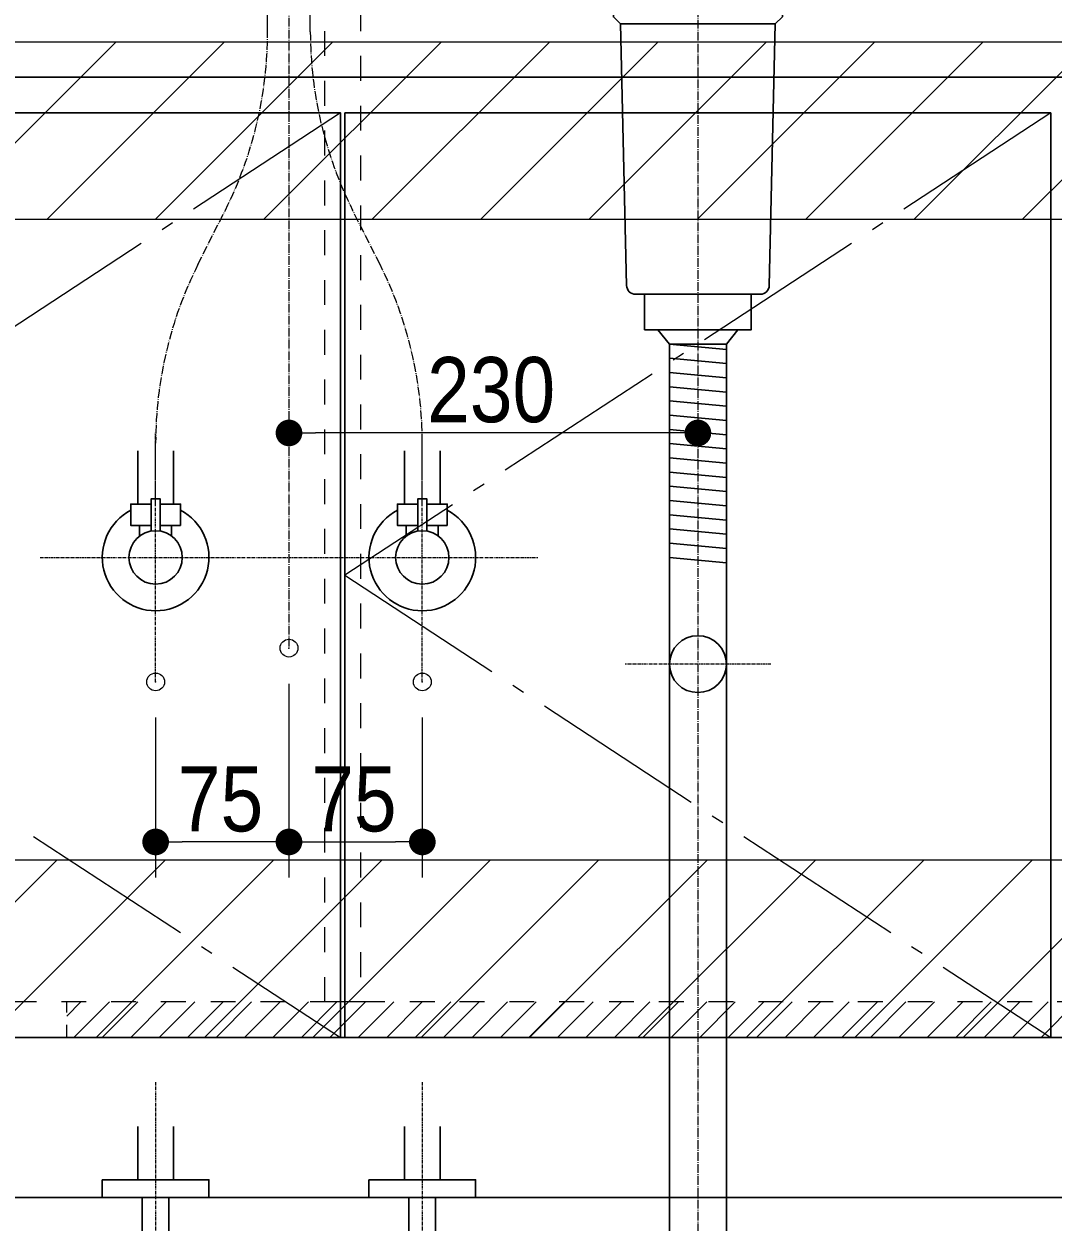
# Model space of a CAD drawing. Units: millimetres, scale not verified. Extents: x -6062 to 6062, y -3045 to 3045.
# Drawn here: x -1092 to -513, y -1684 to -1010 of the extents above; entities that cross this region are included whole.
import ezdxf
from ezdxf.enums import TextEntityAlignment as Align

# ---------------------------------------------------------------- set-up
doc = ezdxf.new("R2010")
doc.units = ezdxf.units.MM
doc.header["$LTSCALE"] = 20
doc.header["$PDMODE"] = 32
doc.header["$PDSIZE"] = 10
for name, pattern in [('USER1', [2.91, 1.76, -0.4, 0.35, -0.4]), ('USER2', [0.705556, 0.352778, -0.352778]), ('USER3', [1.4, 0.7, -0.7]), ('USER4', [6.702778, 4.938846, -0.705599, 0.352778, -0.705556])]:
    doc.linetypes.add(name, pattern=pattern)
for name, color, linetype, lineweight in [('0-2_2寸法-1', 7, 'Continuous', 15), ('0-3_0', 7, 'Continuous', 25), ('0-7_5ボウル・キャビネット', 7, 'Continuous', 15), ('0-8_4給排水', 7, 'Continuous', 30)]:
    doc.layers.add(name, color=color, linetype=linetype, lineweight=lineweight)
doc.layers.add('0-4_Defpoints', color=7, linetype='Continuous')
doc.styles.add('ＭＳ Ｐゴシック', font='')
doc.styles.get('ＭＳ Ｐゴシック').set_extended_font_data('MS PGothic')

# ---------------------------------------------------------------- blocks, each defined once
blk = doc.blocks.new('_Dot')
at = {"layer": '0-3_0'}
blk.add_line((-10, 0), (-20, 0), dxfattribs=at)
for points in [[(0, 0), (-5.36, 8.44), (-4.26, 9.05)], [(0, 0), (-4.26, 9.05), (-3.09, 9.51)], [(0, 0), (-3.09, 9.51), (-1.87, 9.82)], [(0, 0), (-1.87, 9.82), (-0.63, 9.98)], [(0, 0), (-0.63, 9.98), (0.63, 9.98)], [(0, 0), (0.63, 9.98), (1.87, 9.82)], [(0, 0), (1.87, 9.82), (3.09, 9.51)], [(0, 0), (3.09, 9.51), (4.26, 9.05)], [(0, 0), (4.26, 9.05), (5.36, 8.44)], [(0, 0), (-10, 0), (-9.92, 1.25)], [(0, 0), (-9.92, -1.25), (-10, 0)], [(0, 0), (-9.92, 1.25), (-9.69, 2.49)], [(0, 0), (-9.69, -2.49), (-9.92, -1.25)], [(0, 0), (-9.69, 2.49), (-9.3, 3.68)], [(0, 0), (-9.3, -3.68), (-9.69, -2.49)], [(0, 0), (-9.3, 3.68), (-8.76, 4.82)], [(0, 0), (-8.76, -4.82), (-9.3, -3.68)], [(0, 0), (-8.76, 4.82), (-8.09, 5.88)], [(0, 0), (-8.09, -5.88), (-8.76, -4.82)], [(0, 0), (-8.09, 5.88), (-7.29, 6.85)], [(0, 0), (-7.29, -6.85), (-8.09, -5.88)], [(0, 0), (-7.29, 6.85), (-6.37, 7.71)], [(0, 0), (-6.37, -7.71), (-7.29, -6.85)], [(0, 0), (-6.37, 7.71), (-5.36, 8.44)], [(0, 0), (-5.36, -8.44), (-6.37, -7.71)], [(0, 0), (-4.26, -9.05), (-5.36, -8.44)], [(0, 0), (-3.09, -9.51), (-4.26, -9.05)], [(0, 0), (-1.87, -9.82), (-3.09, -9.51)], [(0, 0), (-0.63, -9.98), (-1.87, -9.82)], [(0, 0), (0.63, -9.98), (-0.63, -9.98)], [(0, 0), (5.36, 8.44), (6.37, 7.71)], [(0, 0), (6.37, 7.71), (7.29, 6.85)], [(0, 0), (7.29, 6.85), (8.09, 5.88)], [(0, 0), (8.09, 5.88), (8.76, 4.82)], [(0, 0), (8.76, 4.82), (9.3, 3.68)], [(0, 0), (9.3, 3.68), (9.69, 2.49)], [(0, 0), (9.69, 2.49), (9.92, 1.25)], [(0, 0), (9.92, 1.25), (10, 0)], [(0, 0), (1.87, -9.82), (0.63, -9.98)], [(0, 0), (3.09, -9.51), (1.87, -9.82)], [(0, 0), (4.26, -9.05), (3.09, -9.51)], [(0, 0), (5.36, -8.44), (4.26, -9.05)], [(0, 0), (6.37, -7.71), (5.36, -8.44)], [(0, 0), (7.29, -6.85), (6.37, -7.71)], [(0, 0), (8.09, -5.88), (7.29, -6.85)], [(0, 0), (8.76, -4.82), (8.09, -5.88)], [(0, 0), (9.3, -3.68), (8.76, -4.82)], [(0, 0), (9.69, -2.49), (9.3, -3.68)], [(0, 0), (9.92, -1.25), (9.69, -2.49)], [(0, 0), (10, 0), (9.92, -1.25)]]:
    blk.add_solid(points, dxfattribs=at)
blk = doc.blocks.new('グループ-10')
at = {"layer": '0-8_4給排水', "linetype": 'USER4', "lineweight": 15}
blk.add_line((21500, -16400), (21500, -34400), dxfattribs=at)
at = {"layer": '0-8_4給排水'}
for p, q in [((20697.8, -23142.3), (20630, -20200)), ((22202.3, -23240), (20797.7, -23240)), ((21180, -23800), (21820, -23860)), ((21180, -23960), (21820, -24020)), ((21180, -24120), (21820, -24180)), ((21180, -24280), (21820, -24340)), ((21180, -24440), (21820, -24500)), ((21180, -24600), (21820, -24660)), ((21180, -24760), (21820, -24820)), ((21180, -24920), (21820, -24980)), ((21180, -25080), (21820, -25140)), ((21180, -25240), (21820, -25300)), ((21180, -25400), (21820, -25460)), ((21180, -25560), (21820, -25620)), ((21180, -25720), (21820, -25780)), ((21180, -25880), (21820, -25940)), ((21180, -26040), (21820, -26100)), ((21180, -26200), (21820, -26260))]:
    blk.add_line(p, q, dxfattribs=at)
at = {"layer": '0-8_4給排水', "linetype": 'USER1', "lineweight": 15}
blk.add_line((22320, -27400), (20680, -27400), dxfattribs=at)
at = {"layer": '0-8_4給排水'}
for points in [[(22450, -19720), (22450, -20120), (22370, -20200), (20630, -20200), (20550, -20120), (20550, -19720)], [(20900, -23240), (22100, -23240), (22100, -23640), (20900, -23640)], [(21820, -23800), (21950, -23640), (21050, -23640), (21180, -23800)], [(21180, -23800), (21820, -23800), (21820, -34000), (21180, -34000)]]:
    blk.add_lwpolyline(points, close=True, dxfattribs=at)
blk.add_lwpolyline([(20630, -20200), (22370, -20200), (22302.2, -23142.3)], dxfattribs=at)
blk.add_circle((21500, -27400), 320, dxfattribs=at)
for centre, start, end in [((20797.7, -23140), 181.31908, 270), ((22202.3, -23140), 270, 358.68092)]:
    blk.add_arc(centre, 100, start, end, dxfattribs=at)
blk = doc.blocks.new('止水栓_正面_W75')
at = {"layer": '0-8_4給排水', "linetype": 'USER1', "lineweight": 15}
for p, q in [((-1500, -1400), (-1500, 1400)), ((1500, -1400), (1500, 1400)), ((-2800, 0), (2800, 0))]:
    blk.add_line(p, q, dxfattribs=at)
at = {"layer": '0-8_4給排水'}
for p, q in [((-1700, 600), (-1700, 1200)), ((-1300, 600), (-1300, 1200)), ((1300, 600), (1300, 1200)), ((1700, 600), (1700, 1200))]:
    blk.add_line(p, q, dxfattribs=at)
for points in [[(-1550, 360), (-1780, 360), (-1780, 600), (-1550, 600)], [(-1220, 360), (-1450, 360), (-1450, 600), (-1220, 600)], [(1450, 360), (1220, 360), (1220, 600), (1450, 600)], [(1780, 360), (1550, 360), (1550, 600), (1780, 600)]]:
    blk.add_lwpolyline(points, close=True, dxfattribs=at)
for points in [[(-1550, 295.8), (-1550, 660), (-1450, 660), (-1450, 295.8)], [(1450, 295.8), (1450, 660), (1550, 660), (1550, 295.8)], [(-1550, 360), (-1680, 360), (-1680, 240)], [(-1320, 240), (-1320, 360), (-1450, 360)], [(1450, 360), (1320, 360), (1320, 240)], [(1680, 240), (1680, 360), (1550, 360)]]:
    blk.add_lwpolyline(points, dxfattribs=at)
for centre in [(-1500, 0), (1500, 0)]:
    blk.add_circle(centre, 300, dxfattribs=at)
for centre in [(-1500, 0), (1500, 0)]:
    blk.add_arc(centre, 600, 117.81814, 62.18186, dxfattribs=at)
blk = doc.blocks.new('グループ-24')
at = {"layer": '0-8_4給排水', "linetype": 'USER4', "lineweight": 15}
for p, q in [((16900, -13160), (16900, -27220)), ((15875.9, -22906.6), (16184.1, -22293.4)), ((17924.1, -22906.6), (17615.9, -22293.4))]:
    blk.add_line(p, q, dxfattribs=at)
for points in [[(16660, -20286.8), (16660, -20184.6), (16660, -19600)], [(17140, -20286.8), (17140, -20184.6), (17140, -19600)], [(15400, -25600), (15400, -25015.4), (15400, -24913.2)], [(18400, -25600), (18400, -25015.4), (18400, -24913.2)]]:
    blk.add_lwpolyline(points, dxfattribs=at)
for centre, start, end in [((12191.7, -20286.8), 333.31599, 0), ((21608.3, -20286.8), 180, 206.68401), ((19868.3, -24913.2), 153.31599, 180), ((13931.7, -24913.2), 0, 26.68401)]:
    blk.add_arc(centre, 4468.3, start, end, dxfattribs=at)
at = {"layer": '0-8_4給排水'}
blk.add_blockref('止水栓_正面_W75', (16900, -26200), dxfattribs=at)
blk = doc.blocks.new('グループ-27')
at = {"layer": '0-8_4給排水', "linetype": 'USER1', "lineweight": 15}
for p, q in [((15400, -32100), (15400, -34300)), ((18400, -32100), (18400, -34300))]:
    blk.add_line(p, q, dxfattribs=at)
at = {"layer": '0-8_4給排水'}
for points in [[(15600, -32600), (15600, -33200), (15200, -33200), (15200, -32600)], [(18600, -32600), (18600, -33200), (18200, -33200), (18200, -32600)]]:
    blk.add_lwpolyline(points, dxfattribs=at)
for points in [[(14800, -33200), (16000, -33200), (16000, -33400), (14800, -33400)], [(17800, -33200), (19000, -33200), (19000, -33400), (17800, -33400)], [(15250, -33400), (15550, -33400), (15550, -33800), (15250, -33800)], [(18250, -33400), (18550, -33400), (18550, -33800), (18250, -33800)]]:
    blk.add_lwpolyline(points, close=True, dxfattribs=at)

msp = doc.modelspace()

# ---------------------------------------------------------------- linework, layer by layer
at = {"layer": '0-2_2寸法-1'}
for p, q in [((-942.5, -1220), (-942.3, -1220)), ((-712.5, -1220), (-712.3, -1220)), ((-727.51, -1240), (-927.49, -1240)), ((-942.5, -1381), (-942.5, -1490)), ((-942.5, -1381), (-942.5, -1490)), ((-1017.5, -1400), (-1017.5, -1490)), ((-867.5, -1400), (-867.5, -1490)), ((-957.51, -1470), (-1002.49, -1470)), ((-927.49, -1470), (-882.51, -1470))]:
    msp.add_line(p, q, dxfattribs=at)
at = {"layer": '0-4_Defpoints'}
for p in [(-942.5, -1240), (-712.5, -1240), (-942.5, -1361), (-1017.5, -1380), (-867.5, -1380), (-1017.5, -1470), (-867.5, -1470)]:
    msp.add_point(p, dxfattribs=at)
at = {"layer": '0-7_5ボウル・キャビネット'}
for p, q in [((-1139.66, -1120), (-1039.66, -1020)), ((-1078.7, -1120), (-978.7, -1020)), ((-1017.74, -1120), (-917.74, -1020)), ((-956.78, -1120), (-856.78, -1020)), ((-895.82, -1120), (-795.82, -1020)), ((-834.86, -1120), (-734.86, -1020)), ((-773.9, -1120), (-673.9, -1020)), ((-712.94, -1120), (-612.94, -1020)), ((-651.98, -1120), (-551.98, -1020)), ((-591.02, -1120), (-491.02, -1020)), ((-530.06, -1120), (-430.06, -1020)), ((-1172.94, -1580), (-1072.94, -1480)), ((-1111.98, -1580), (-1011.98, -1480)), ((-1051.02, -1580), (-951.02, -1480)), ((-990.06, -1580), (-890.06, -1480)), ((-929.1, -1580), (-829.1, -1480)), ((-868.14, -1580), (-768.14, -1480)), ((-807.18, -1580), (-707.18, -1480)), ((-746.22, -1580), (-646.22, -1480)), ((-685.26, -1580), (-585.26, -1480)), ((-624.3, -1580), (-524.3, -1480)), ((-563.34, -1580), (-463.34, -1480)), ((-1067.5, -1568), (-1059.5, -1560)), ((-1063.5, -1580), (-1043.5, -1560)), ((-1047.5, -1580), (-1027.5, -1560)), ((-1031.5, -1580), (-1011.5, -1560)), ((-1015.5, -1580), (-995.5, -1560)), ((-999.5, -1580), (-979.5, -1560)), ((-983.5, -1580), (-963.5, -1560)), ((-967.5, -1580), (-947.5, -1560)), ((-951.5, -1580), (-931.5, -1560)), ((-935.5, -1580), (-915.5, -1560)), ((-919.5, -1580), (-899.5, -1560)), ((-903.5, -1580), (-883.5, -1560)), ((-887.5, -1580), (-867.5, -1560)), ((-871.5, -1580), (-851.5, -1560)), ((-855.5, -1580), (-835.5, -1560)), ((-839.5, -1580), (-819.5, -1560)), ((-823.5, -1580), (-803.5, -1560)), ((-807.5, -1580), (-787.5, -1560)), ((-791.5, -1580), (-771.5, -1560)), ((-775.5, -1580), (-755.5, -1560)), ((-759.5, -1580), (-739.5, -1560)), ((-743.5, -1580), (-723.5, -1560)), ((-727.5, -1580), (-707.5, -1560)), ((-711.5, -1580), (-691.5, -1560)), ((-695.5, -1580), (-675.5, -1560)), ((-679.5, -1580), (-659.5, -1560)), ((-663.5, -1580), (-643.5, -1560)), ((-647.5, -1580), (-627.5, -1560)), ((-631.5, -1580), (-611.5, -1560)), ((-615.5, -1580), (-595.5, -1560)), ((-599.5, -1580), (-579.5, -1560)), ((-583.5, -1580), (-563.5, -1560)), ((-567.5, -1580), (-547.5, -1560)), ((-551.5, -1580), (-531.5, -1560)), ((-535.5, -1580), (-515.5, -1560)), ((-519.5, -1580), (-499.5, -1560))]:
    msp.add_line(p, q, dxfattribs=at)
at = {"layer": '0-7_5ボウル・キャビネット', "linetype": 'USER3'}
msp.add_line((-132.5, -1560), (-1292.5, -1560), dxfattribs=at)
at = {"layer": '0-7_5ボウル・キャビネット', "lineweight": 30}
msp.add_line((-1412.5, -1670), (-12.5, -1670), dxfattribs=at)
for points in [[(-1312.5, -980), (-112.5, -980), (-112.5, -1580), (-1312.5, -1580)], [(-1312.5, -980), (-112.5, -980), (-112.5, -1040), (-1312.5, -1040)], [(-1310.5, -1060), (-1310.5, -1580), (-913.5, -1580), (-913.5, -1060)], [(-514, -1060), (-911, -1060), (-911, -1580), (-514, -1580)]]:
    msp.add_lwpolyline(points, close=True, dxfattribs=at)
at = {"layer": '0-7_5ボウル・キャビネット', "linetype": 'USER3'}
msp.add_lwpolyline([(-922.25, -1000), (-902.25, -1000), (-902.25, -1560), (-922.25, -1560)], close=True, dxfattribs=at)
at = {"layer": '0-7_5ボウル・キャビネット'}
for points in [[(-1312.5, -1020), (-112.5, -1020), (-112.5, -1120), (-1312.5, -1120)], [(-1312.5, -1480), (-112.5, -1480), (-112.5, -1580), (-1312.5, -1580)]]:
    msp.add_lwpolyline(points, close=True, dxfattribs=at)
at = {"layer": '0-7_5ボウル・キャビネット', "linetype": 'USER4'}
for points in [[(-913.5, -1060), (-1310.5, -1320), (-913.5, -1580)], [(-514, -1060), (-911, -1320), (-514, -1580)]]:
    msp.add_lwpolyline(points, dxfattribs=at)
at = {"layer": '0-7_5ボウル・キャビネット', "linetype": 'USER2'}
msp.add_lwpolyline([(-357.5, -1560), (-357.5, -1580), (-1067.5, -1580), (-1067.5, -1560)], dxfattribs=at)

# ---------------------------------------------------------------- block references
at = {"layer": '0-2_2寸法-1', "xscale": 0.7503418, "yscale": 0.7503418, "rotation": 180}
for p in [(-942.5, -1240), (-1017.5, -1470), (-942.5, -1470)]:
    msp.add_blockref('_Dot', p, dxfattribs=at)
at = {"layer": '0-2_2寸法-1', "xscale": 0.7503418, "yscale": 0.7503418}
for p in [(-712.5, -1240), (-942.5, -1470), (-867.5, -1470)]:
    msp.add_blockref('_Dot', p, dxfattribs=at)
at = {"layer": '0-8_4給排水', "xscale": 0.05, "yscale": 0.05}
for name in ['グループ-24', 'グループ-10', 'グループ-27']:
    msp.add_blockref(name, (-1787.5, 0), dxfattribs=at)

# ---------------------------------------------------------------- texts
at = {"layer": '0-2_2寸法-1', "style": 'ＭＳ Ｐゴシック', "width": 0.9}
for s, p in [('230', (-864.78, -1244.96)), ('75', (-1004.98, -1475.06)), ('75', (-929.98, -1475.06))]:
    msp.add_text(s, height=36.66, dxfattribs=at).set_placement(p, align=Align.BOTTOM_LEFT)

doc.saveas('drawing.dxf')
